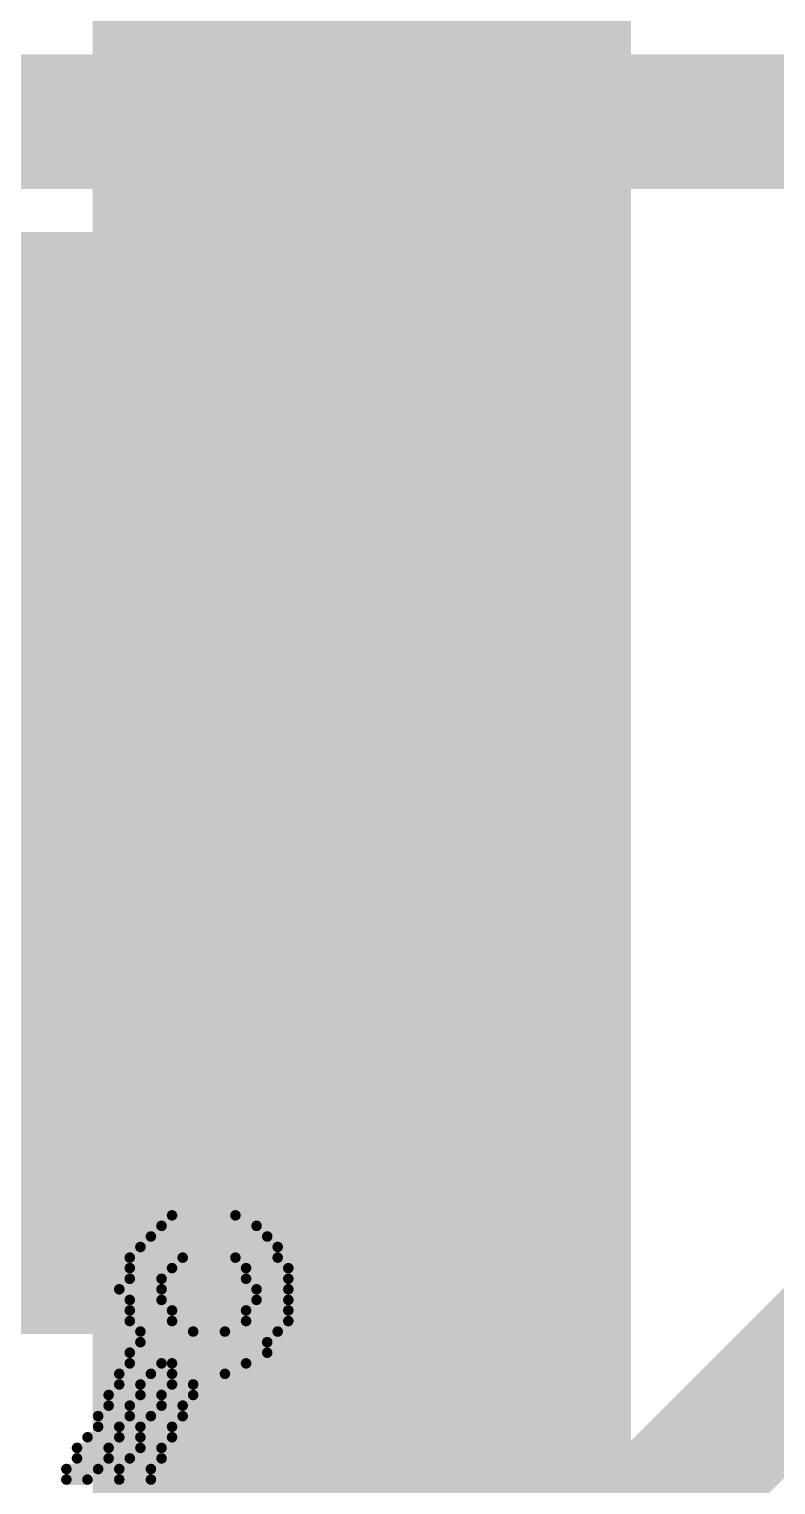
# Model space of a CAD drawing. Header units: millimetres. Extents: x -0.14 to 1.19, y -0.12 to 0.99.
# Drawn here: x 0.6593 to 0.7148, y 0.5578 to 0.6659 of the extents above; entities that cross this region are included whole.
import ezdxf

# ---------------------------------------------------------------- set-up
doc = ezdxf.new("R2010")
doc.units = ezdxf.units.MM
doc.header["$MEASUREMENT"] = 0
for name, color, linetype in [('BottomLayer', 5, 'Continuous'), ('BottomOverlay', 54, 'Continuous'), ('TopLayer', 1, 'Continuous'), ('TopOverlay', 2, 'Continuous'), ('TopPaste', 8, 'Continuous'), ('TopSolder', 216, 'Continuous')]:
    doc.layers.add(name, color=color, linetype=linetype)

# ---------------------------------------------------------------- blocks, each defined once
blk = doc.blocks.new('SO_14_36')
at = {"layer": 'TopLayer'}
for points in [[(-0.13228, 0.16181), (-0.07835, 0.16181), (-0.07835, 0.13819), (-0.13228, 0.13819)], [(-0.13228, 0.11181), (-0.07835, 0.11181), (-0.07835, 0.08819), (-0.13228, 0.08819)]]:
    blk.add_hatch(color=1, dxfattribs=at).paths.add_polyline_path(points)
at = {"layer": 'TopPaste'}
for points in [[(-0.13228, 0.16181), (-0.07835, 0.16181), (-0.07835, 0.13819), (-0.13228, 0.13819)], [(-0.13228, 0.11181), (-0.07835, 0.11181), (-0.07835, 0.08819), (-0.13228, 0.08819)]]:
    blk.add_hatch(color=8, dxfattribs=at).paths.add_polyline_path(points)
at = {"layer": 'TopSolder'}
for points in [[(-0.13628, 0.16581), (-0.07435, 0.16581), (-0.07435, 0.13419), (-0.13628, 0.13419)], [(-0.13628, 0.11581), (-0.07435, 0.11581), (-0.07435, 0.08419), (-0.13628, 0.08419)]]:
    blk.add_hatch(color=216, dxfattribs=at).paths.add_polyline_path(points)
at = {"layer": 'TopOverlay', "const_width": 0.005}
blk.add_lwpolyline([(-0.071, 0.174), (0.071, 0.174)], dxfattribs=at)
at = {"layer": 'TopOverlay', "const_width": 0.0025}
blk.add_lwpolyline([(-0.07225, 0.174, 1), (-0.06975, 0.174, 1)], format="xyb", close=True, dxfattribs=at)

msp = doc.modelspace()

# ---------------------------------------------------------------- hatches: boundary and pattern name
at = {"layer": 'TopLayer'}
msp.add_hatch(color=1, dxfattribs=at).paths.add_polyline_path([(0.672, 0.647), (0.60969, 0.647), (0.60969, 0.569), (0.672, 0.569)])

# ---------------------------------------------------------------- linework, layer by layer
at = {"layer": 'BottomLayer', "const_width": 0.04}
msp.add_lwpolyline([(0.684, 0.483), (0.684, 0.69)], dxfattribs=at)
at = {"layer": 'BottomOverlay', "const_width": 0.000785}
for points in [[(0.66911, 0.57702), (0.67618, 0.57702)], [(0.6699, 0.5778), (0.67461, 0.5778)], [(0.66833, 0.57623), (0.67696, 0.57623)], [(0.66754, 0.57545), (0.67775, 0.57545)], [(0.66676, 0.57466), (0.67068, 0.57466)], [(0.66676, 0.57388), (0.6699, 0.57388)], [(0.67461, 0.57466), (0.67775, 0.57466)], [(0.67539, 0.57388), (0.67853, 0.57388)], [(0.66676, 0.57309), (0.66911, 0.57309)], [(0.67539, 0.57309), (0.67853, 0.57309)], [(0.66597, 0.57231), (0.66911, 0.57231)], [(0.66676, 0.57152), (0.66911, 0.57152)], [(0.67618, 0.57231), (0.67853, 0.57231)], [(0.67618, 0.57152), (0.67853, 0.57152)], [(0.66676, 0.57074), (0.6699, 0.57074)], [(0.67539, 0.57074), (0.67853, 0.57074)], [(0.66676, 0.56995), (0.6699, 0.56995)], [(0.67539, 0.56995), (0.67853, 0.56995)], [(0.66754, 0.56917), (0.67147, 0.56917)], [(0.66754, 0.56838), (0.67696, 0.56838)], [(0.67382, 0.56917), (0.67775, 0.56917)], [(0.66676, 0.5676), (0.67696, 0.5676)], [(0.66676, 0.56681), (0.66911, 0.56681)], [(0.6699, 0.56681), (0.67539, 0.56681)], [(0.66597, 0.56603), (0.66833, 0.56603)], [(0.66597, 0.56524), (0.66754, 0.56524)], [(0.6699, 0.56603), (0.67382, 0.56603)], [(0.6699, 0.56524), (0.67147, 0.56524)], [(0.66519, 0.56446), (0.66754, 0.56446)], [(0.66911, 0.56446), (0.67147, 0.56446)], [(0.6644, 0.56289), (0.66676, 0.56289)], [(0.66519, 0.56367), (0.66676, 0.56367)], [(0.66833, 0.56289), (0.67068, 0.56289)], [(0.66911, 0.56367), (0.67068, 0.56367)], [(0.6644, 0.5621), (0.66597, 0.5621)], [(0.66754, 0.5621), (0.6699, 0.5621)], [(0.66362, 0.56132), (0.66597, 0.56132)], [(0.66754, 0.56132), (0.6699, 0.56132)], [(0.66283, 0.56053), (0.66519, 0.56053)], [(0.66283, 0.55975), (0.66519, 0.55975)], [(0.66676, 0.55975), (0.66911, 0.55975)], [(0.66754, 0.56053), (0.66911, 0.56053)], [(0.66205, 0.55896), (0.6644, 0.55896)], [(0.66597, 0.55896), (0.66833, 0.55896)], [(0.66205, 0.55818), (0.66362, 0.55818)], [(0.66597, 0.55818), (0.66833, 0.55818)]]:
    msp.add_lwpolyline(points, dxfattribs=at)
at = {"layer": 'BottomOverlay', "const_width": 0.000392}
for points in [[(0.66892, 0.57702, 1), (0.66931, 0.57702, 1)], [(0.6697, 0.5778, 1), (0.67009, 0.5778, 1)], [(0.67441, 0.5778, 1), (0.6748, 0.5778, 1)], [(0.67598, 0.57702, 1), (0.67637, 0.57702, 1)], [(0.66813, 0.57623, 1), (0.66852, 0.57623, 1)], [(0.67677, 0.57623, 1), (0.67716, 0.57623, 1)], [(0.66735, 0.57545, 1), (0.66774, 0.57545, 1)], [(0.67755, 0.57545, 1), (0.67794, 0.57545, 1)], [(0.66656, 0.57466, 1), (0.66695, 0.57466, 1)], [(0.66656, 0.57388, 1), (0.66695, 0.57388, 1)], [(0.6697, 0.57388, 1), (0.67009, 0.57388, 1)], [(0.67049, 0.57466, 1), (0.67088, 0.57466, 1)], [(0.67441, 0.57466, 1), (0.6748, 0.57466, 1)], [(0.6752, 0.57388, 1), (0.67559, 0.57388, 1)], [(0.67755, 0.57466, 1), (0.67794, 0.57466, 1)], [(0.67834, 0.57388, 1), (0.67873, 0.57388, 1)], [(0.66656, 0.57309, 1), (0.66695, 0.57309, 1)], [(0.66892, 0.57309, 1), (0.66931, 0.57309, 1)], [(0.6752, 0.57309, 1), (0.67559, 0.57309, 1)], [(0.67834, 0.57309, 1), (0.67873, 0.57309, 1)], [(0.66578, 0.57231, 1), (0.66617, 0.57231, 1)], [(0.66656, 0.57152, 1), (0.66695, 0.57152, 1)], [(0.66892, 0.57231, 1), (0.66931, 0.57231, 1)], [(0.66892, 0.57152, 1), (0.66931, 0.57152, 1)], [(0.67598, 0.57231, 1), (0.67637, 0.57231, 1)], [(0.67598, 0.57152, 1), (0.67637, 0.57152, 1)], [(0.67834, 0.57231, 1), (0.67873, 0.57231, 1)], [(0.67834, 0.57152, 1), (0.67873, 0.57152, 1)], [(0.66656, 0.57074, 1), (0.66695, 0.57074, 1)], [(0.6697, 0.57074, 1), (0.67009, 0.57074, 1)], [(0.6752, 0.57074, 1), (0.67559, 0.57074, 1)], [(0.67834, 0.57074, 1), (0.67873, 0.57074, 1)], [(0.66656, 0.56995, 1), (0.66695, 0.56995, 1)], [(0.6697, 0.56995, 1), (0.67009, 0.56995, 1)], [(0.6752, 0.56995, 1), (0.67559, 0.56995, 1)], [(0.67834, 0.56995, 1), (0.67873, 0.56995, 1)], [(0.66735, 0.56917, 1), (0.66774, 0.56917, 1)], [(0.66735, 0.56838, 1), (0.66774, 0.56838, 1)], [(0.67127, 0.56917, 1), (0.67166, 0.56917, 1)], [(0.67363, 0.56917, 1), (0.67402, 0.56917, 1)], [(0.67677, 0.56838, 1), (0.67716, 0.56838, 1)], [(0.67755, 0.56917, 1), (0.67794, 0.56917, 1)], [(0.66656, 0.5676, 1), (0.66695, 0.5676, 1)], [(0.67677, 0.5676, 1), (0.67716, 0.5676, 1)], [(0.66656, 0.56681, 1), (0.66695, 0.56681, 1)], [(0.66892, 0.56681, 1), (0.66931, 0.56681, 1)], [(0.6697, 0.56681, 1), (0.67009, 0.56681, 1)], [(0.6752, 0.56681, 1), (0.67559, 0.56681, 1)], [(0.66578, 0.56603, 1), (0.66617, 0.56603, 1)], [(0.66578, 0.56524, 1), (0.66617, 0.56524, 1)], [(0.66735, 0.56524, 1), (0.66774, 0.56524, 1)], [(0.66813, 0.56603, 1), (0.66852, 0.56603, 1)], [(0.6697, 0.56603, 1), (0.67009, 0.56603, 1)], [(0.6697, 0.56524, 1), (0.67009, 0.56524, 1)], [(0.67127, 0.56524, 1), (0.67166, 0.56524, 1)], [(0.67363, 0.56603, 1), (0.67402, 0.56603, 1)], [(0.66499, 0.56446, 1), (0.66538, 0.56446, 1)], [(0.66735, 0.56446, 1), (0.66774, 0.56446, 1)], [(0.66892, 0.56446, 1), (0.66931, 0.56446, 1)], [(0.67127, 0.56446, 1), (0.67166, 0.56446, 1)], [(0.66421, 0.56289, 1), (0.6646, 0.56289, 1)], [(0.66499, 0.56367, 1), (0.66538, 0.56367, 1)], [(0.66656, 0.56367, 1), (0.66695, 0.56367, 1)], [(0.66656, 0.56289, 1), (0.66695, 0.56289, 1)], [(0.66813, 0.56289, 1), (0.66852, 0.56289, 1)], [(0.66892, 0.56367, 1), (0.66931, 0.56367, 1)], [(0.67049, 0.56367, 1), (0.67088, 0.56367, 1)], [(0.67049, 0.56289, 1), (0.67088, 0.56289, 1)], [(0.66421, 0.5621, 1), (0.6646, 0.5621, 1)], [(0.66578, 0.5621, 1), (0.66617, 0.5621, 1)], [(0.66735, 0.5621, 1), (0.66774, 0.5621, 1)], [(0.6697, 0.5621, 1), (0.67009, 0.5621, 1)], [(0.66342, 0.56132, 1), (0.66381, 0.56132, 1)], [(0.66578, 0.56132, 1), (0.66617, 0.56132, 1)], [(0.66735, 0.56132, 1), (0.66774, 0.56132, 1)], [(0.6697, 0.56132, 1), (0.67009, 0.56132, 1)], [(0.66264, 0.56053, 1), (0.66303, 0.56053, 1)], [(0.66264, 0.55975, 1), (0.66303, 0.55975, 1)], [(0.66499, 0.56053, 1), (0.66538, 0.56053, 1)], [(0.66499, 0.55975, 1), (0.66538, 0.55975, 1)], [(0.66656, 0.55975, 1), (0.66695, 0.55975, 1)], [(0.66735, 0.56053, 1), (0.66774, 0.56053, 1)], [(0.66892, 0.56053, 1), (0.66931, 0.56053, 1)], [(0.66892, 0.55975, 1), (0.66931, 0.55975, 1)], [(0.66185, 0.55896, 1), (0.66224, 0.55896, 1)], [(0.66421, 0.55896, 1), (0.6646, 0.55896, 1)], [(0.66578, 0.55896, 1), (0.66617, 0.55896, 1)], [(0.66813, 0.55896, 1), (0.66852, 0.55896, 1)], [(0.66185, 0.55818, 1), (0.66224, 0.55818, 1)], [(0.66342, 0.55818, 1), (0.66381, 0.55818, 1)], [(0.66578, 0.55818, 1), (0.66617, 0.55818, 1)], [(0.66813, 0.55818, 1), (0.66852, 0.55818, 1)]]:
    msp.add_lwpolyline(points, format="xyb", close=True, dxfattribs=at)
at = {"layer": 'TopLayer', "const_width": 0.01}
for points in [[(0.596, 0.659), (0.891, 0.659)], [(0.685, 0.535), (0.761, 0.611)]]:
    msp.add_lwpolyline(points, dxfattribs=at)

# ---------------------------------------------------------------- block references
msp.add_blockref('SO_14_36', (0.74231, 0.485))

doc.saveas('drawing.dxf')
